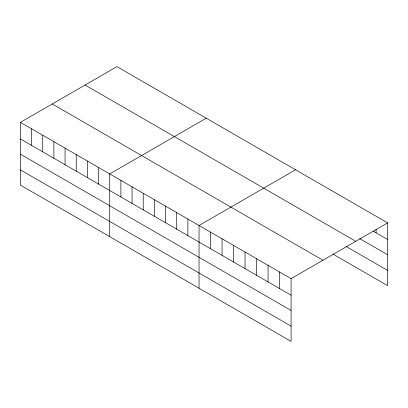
<?xml version="1.0" encoding="UTF-8"?>
<svg xmlns="http://www.w3.org/2000/svg" width="408" height="408" viewBox="0 0 408 408"><rect width="100%" height="100%" fill="white"/><g stroke="black" fill="none" stroke-linecap="round" stroke-linejoin="round"><path stroke-width="0.61" d="M20.4 122.359L291.077 278.633L291.077 341.369L20.4 185.094L20.4 122.359L116.923 66.632L387.6 222.906L387.6 285.641L332.821 254.016M206.244 118.203L109.721 173.93L109.721 236.666M295.57 169.774L199.048 225.496L199.048 288.237M291.077 278.633L387.6 222.906M373.356 231.265L387.6 239.486M359.662 238.588L387.6 254.72M85.068 85.022L355.745 241.296M345.969 246.376L387.6 270.412M52.255 103.969L322.932 260.243M20.4 138.939L291.077 295.214M20.4 154.173L291.077 310.447M20.4 169.866L291.077 326.14M376.094 229.163L376.094 232.846M279.572 271.988L279.572 288.573M268.071 265.348L268.071 281.933M256.566 258.708L256.566 275.288M245.06 252.067L245.06 268.648M233.56 245.422L233.56 262.007M222.054 238.782L222.054 255.367M210.548 232.142L210.548 248.722M187.884 219.05L187.884 235.635M176.715 212.604L176.715 229.189M165.551 206.157L165.551 222.743M154.387 199.711L154.387 216.296M143.218 193.27L143.218 209.85M132.054 186.823L132.054 203.403M120.89 180.377L120.89 196.957M98.558 167.484L98.558 184.064M87.394 161.038L87.394 177.618M76.23 154.591L76.23 171.171M65.061 148.145L65.061 164.725M53.897 141.698L53.897 158.279M42.733 135.252L42.733 151.832M31.564 128.806L31.564 145.386"/></g></svg>
